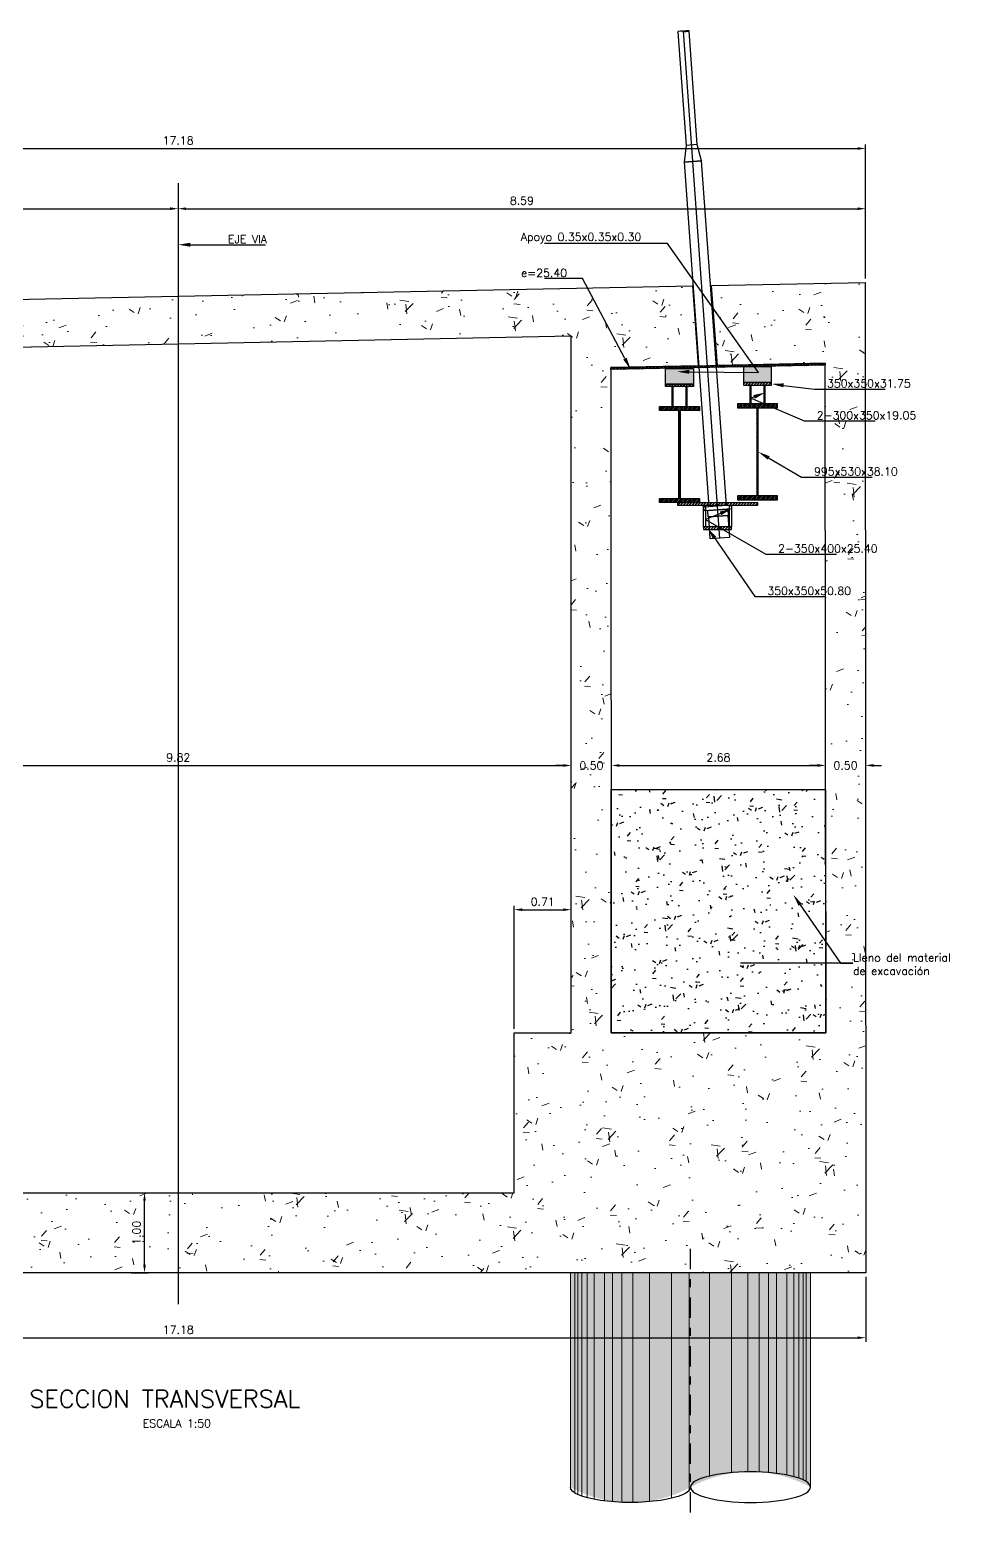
# Model space of a CAD drawing. Header units: metres. Extents: x 1080594 to 1081411, y 976871 to 977162.
# Drawn here: x 1080670.43 to 1080682.11, y 977112.1 to 977130.63 of the extents above; entities that cross this region are included whole.
import ezdxf
from ezdxf import colors
from ezdxf.entities.mleader import LeaderData, LeaderLine
from ezdxf.math import Vec2, Vec3

# ---------------------------------------------------------------- set-up
doc = ezdxf.new("R2010")
doc.units = ezdxf.units.M
doc.header["$LTSCALE"] = 25.4
doc.linetypes.add('DASHDOT', pattern=[1, 0.5, -0.25, 0, -0.25])
for name, color, linetype, lineweight in [('ANCLAJE', 150, 'Continuous', 25), ('COTA', 1, 'Continuous', 30), ('COTACIM', 20, 'Continuous', 5), ('EJEPILOTE', 145, 'DASHDOT', 30), ('OTROS', 8, 'Continuous', 5), ('PLATINA', 54, 'Continuous', 30), ('SOLIDOREFCONT', 254, 'Continuous', 5)]:
    doc.layers.add(name, color=color, linetype=linetype, lineweight=lineweight)
for name, color, linetype in [('CONTRAPESO', 3, 'Continuous'), ('COT', 1, 'Continuous'), ('DIMCONTRAPESO', 1, 'Continuous'), ('EJECABLES', 203, 'DASHDOT'), ('NEOPRENO', 24, 'Continuous'), ('PERFIL MET', 37, 'Continuous'), ('REGL175', 7, 'Continuous'), ('SOLIDOS', 9, 'Continuous')]:
    doc.layers.add(name, color=color, linetype=linetype)
doc.styles.add('romans', font='romans.shx')
doc.dimstyles.new('Copy 50', dxfattribs={"dimtxt": 0.1, "dimasz": 0.1, "dimexe": 0.05, "dimexo": 0.05, "dimgap": 0.05, "dimtad": 1, "dimzin": 0, "dimdsep": 46, "dimtxsty": 'romans', "dimcen": 0.002, "dimclrd": 1, "dimclre": 1, "dimclrt": 3, "dimaunit": 1, "dimazin": 0, "dimtfac": 1, "dimtix": 1, "dimtofl": 0, "dimtmove": 1, "dimatfit": 3, "dimfxl": 1, "dimtolj": 1, "dimtzin": 0, "dimarcsym": 1})
doc.dimstyles.new('Copy of 50', dxfattribs={"dimscale": 0, "dimtxt": 0.1, "dimasz": 0.1, "dimexe": 0.05, "dimexo": 0.05, "dimgap": 0.05, "dimtad": 1, "dimzin": 0, "dimdsep": 46, "dimtxsty": 'romans', "dimcen": 0.5, "dimclrd": 1, "dimclre": 1, "dimclrt": 3, "dimadec": 0, "dimazin": 0, "dimtfac": 1, "dimtofl": 0, "dimtmove": 2, "dimatfit": 3, "dimfxl": 1, "dimtolj": 1, "dimtzin": 0, "dimarcsym": 0})

# ---------------------------------------------------------------- blocks, each defined once
blk = doc.blocks.new('T')
at = {"layer": 'ANCLAJE'}
for p, q in [((1080682.652636061, 977129.3612785203), (1080682.652636061, 977127.9371516358)), ((1080682.792627363, 977127.9371516358), (1080682.792627363, 977129.3612785203))]:
    blk.add_line(p, q, dxfattribs=at)
for points in [[(1080682.612636062, 977127.7317864553), (1080682.832636062, 977127.7317864553), (1080682.792636062, 977127.9371398049), (1080682.652636061, 977127.9371516358)], [(1080682.612636063, 977123.4187468407), (1080682.832636063, 977123.4187468406), (1080682.832636062, 977127.7317864553), (1080682.612636062, 977127.7317864553)], [(1080682.552113015, 977123.4187468406), (1080682.892113019, 977123.4187534283), (1080682.892113019, 977123.3687534283), (1080682.552113015, 977123.3687468406)], [(1080682.597113017, 977123.3687468405), (1080682.847113013, 977123.3687468406), (1080682.847113013, 977123.2887440774), (1080682.597113017, 977123.2887440774)], [(1080682.602472921, 977123.2887440776), (1080682.842472921, 977123.2887440776), (1080682.842472921, 977123.0137440774), (1080682.602472921, 977123.0137440774)]]:
    blk.add_lwpolyline(points, close=True, dxfattribs=at)
at = {"layer": 'ANCLAJE', "extrusion": (0, 0, -1)}
blk.add_ellipse((1080682.687629506, 977129.3612785203), major_axis=(-0.03499130089767277, 0), ratio=0.2498279888206978, start_param=1.331707858069039e-08, end_param=3.141592640272715, dxfattribs=at)
at = {"layer": 'ANCLAJE'}
blk.add_ellipse((1080682.757642618, 977129.3612785203), major_axis=(0.03499130089767277, 0), ratio=0.2498279888206978, dxfattribs=at)
at = {"layer": 'EJECABLES'}
blk.add_line((1080682.722472921, 977123.0096768405), (1080682.722472921, 977129.3612785205), dxfattribs=at)
blk = doc.blocks.new('*D1013')
at = {"layer": 'Defpoints', "color": 0, "transparency": 16777216}
for p in [(1080667.372866019, 977121.433342106), (1080677.197853839, 977121.4333551098), (1080677.197853839, 977121.4333421057)]:
    blk.add_point(p, dxfattribs=at)
at = {"layer": 'DIMCONTRAPESO', "color": 1, "lineweight": -2, "transparency": 16777216}
for p, q in [((1080667.472866019, 977121.4333421057), (1080677.097853839, 977121.4333421057)), ((1080677.197853839, 977121.3833551097), (1080677.197853839, 977121.3833421057))]:
    blk.add_line(p, q, dxfattribs=at)
at = {"layer": 'DIMCONTRAPESO', "color": 1, "transparency": 16777216}
for points in [[(1080667.472866019, 977121.4500087724), (1080667.472866019, 977121.416675439), (1080667.372866019, 977121.4333421057)], [(1080677.097853839, 977121.4500087724), (1080677.097853839, 977121.416675439), (1080677.197853839, 977121.4333421057)]]:
    blk.add_solid(points, dxfattribs=at)
at = {"layer": 'DIMCONTRAPESO', "color": 3, "transparency": 16777216, "insert": (1080672.285359929, 977121.5333421057), "char_height": 0.1, "attachment_point": 5, "style": 'romans'}
blk.add_mtext('\\A1;9.82', dxfattribs=at)
blk = doc.blocks.new('*D1014')
at = {"layer": 'Defpoints', "color": 0, "transparency": 16777216}
for p in [(1080677.197853839, 977121.4333551098), (1080677.697845829, 977121.4333551095), (1080677.697845829, 977121.1635419909)]:
    blk.add_point(p, dxfattribs=at)
at = {"layer": 'DIMCONTRAPESO', "color": 1, "lineweight": -2, "transparency": 16777216}
for p, q in [((1080677.097853839, 977121.4333551095), (1080676.99785384, 977121.4333551095)), ((1080677.697845829, 977121.213541991), (1080677.697845829, 977121.4833551096)), ((1080677.797845829, 977121.4333551095), (1080677.897845829, 977121.4333551095))]:
    blk.add_line(p, q, dxfattribs=at)
at = {"layer": 'DIMCONTRAPESO', "color": 1, "transparency": 16777216}
for points in [[(1080677.097853839, 977121.4500217763), (1080677.097853839, 977121.4166884428), (1080677.197853839, 977121.4333551095)], [(1080677.797845829, 977121.4500217763), (1080677.797845829, 977121.4166884428), (1080677.697845829, 977121.4333551095)]]:
    blk.add_solid(points, dxfattribs=at)
at = {"layer": 'DIMCONTRAPESO', "color": 3, "transparency": 16777216, "insert": (1080677.447849834, 977121.4333551095), "char_height": 0.1, "attachment_point": 5, "style": 'romans'}
blk.add_mtext('\\A1;0.50', dxfattribs=at)
blk = doc.blocks.new('*D1015')
at = {"layer": 'Defpoints', "color": 0, "transparency": 16777216}
for p in [(1080677.697847924, 977121.4333518636), (1080680.372866017, 977121.433355106), (1080680.372866017, 977121.4333518601)]:
    blk.add_point(p, dxfattribs=at)
at = {"layer": 'DIMCONTRAPESO', "color": 1, "lineweight": -2, "transparency": 16777216}
for p, q in [((1080677.797847925, 977121.4333518601), (1080680.272866017, 977121.4333518601)), ((1080680.372866017, 977121.383355106), (1080680.372866017, 977121.3833518601))]:
    blk.add_line(p, q, dxfattribs=at)
at = {"layer": 'DIMCONTRAPESO', "color": 1, "transparency": 16777216}
for points in [[(1080677.797847925, 977121.4500185269), (1080677.797847925, 977121.4166851934), (1080677.697847924, 977121.4333518601)], [(1080680.272866017, 977121.4500185269), (1080680.272866017, 977121.4166851934), (1080680.372866017, 977121.4333518601)]]:
    blk.add_solid(points, dxfattribs=at)
at = {"layer": 'DIMCONTRAPESO', "color": 3, "transparency": 16777216, "insert": (1080679.035356971, 977121.5333518601), "char_height": 0.1, "attachment_point": 5, "style": 'romans'}
blk.add_mtext('\\A1;2.68', dxfattribs=at)
blk = doc.blocks.new('*D1016')
at = {"layer": 'Defpoints', "color": 0, "transparency": 16777216}
for p in [(1080680.372866017, 977121.433355106), (1080680.872865716, 977121.4341978042), (1080680.872865716, 977121.4341978042)]:
    blk.add_point(p, dxfattribs=at)
at = {"layer": 'DIMCONTRAPESO', "color": 1, "lineweight": -2, "transparency": 16777216}
for p, q in [((1080680.272866017, 977121.4341978042), (1080680.172866017, 977121.4341978042)), ((1080680.372866017, 977121.4833551061), (1080680.372866017, 977121.4841978042)), ((1080680.972865717, 977121.4341978042), (1080681.072865716, 977121.4341978042))]:
    blk.add_line(p, q, dxfattribs=at)
at = {"layer": 'DIMCONTRAPESO', "color": 1, "transparency": 16777216}
for points in [[(1080680.272866017, 977121.4508644709), (1080680.272866017, 977121.4175311375), (1080680.372866017, 977121.4341978042)], [(1080680.972865717, 977121.4508644709), (1080680.972865717, 977121.4175311375), (1080680.872865716, 977121.4341978042)]]:
    blk.add_solid(points, dxfattribs=at)
at = {"layer": 'DIMCONTRAPESO', "color": 3, "transparency": 16777216, "insert": (1080680.622865867, 977121.4341978042), "char_height": 0.1, "attachment_point": 5, "style": 'romans'}
blk.add_mtext('\\A1;0.50', dxfattribs=at)
blk = doc.blocks.new('*D1017')
at = {"layer": 'Defpoints', "color": 0, "transparency": 16777216}
for p in [(1080663.695359929, 977115.0949545965), (1080680.875359929, 977115.0949545966), (1080680.875359929, 977114.2841022451)]:
    blk.add_point(p, dxfattribs=at)
at = {"layer": 'DIMCONTRAPESO', "color": 1, "lineweight": -2, "transparency": 16777216}
for p, q in [((1080663.695359929, 977115.0449545964), (1080663.695359929, 977114.2341022451)), ((1080680.875359929, 977115.0449545966), (1080680.875359929, 977114.2341022451)), ((1080663.795359929, 977114.2841022451), (1080680.775359929, 977114.2841022451))]:
    blk.add_line(p, q, dxfattribs=at)
at = {"layer": 'DIMCONTRAPESO', "color": 1, "transparency": 16777216}
for points in [[(1080663.795359929, 977114.3007689118), (1080663.795359929, 977114.2674355784), (1080663.695359929, 977114.2841022451)], [(1080680.775359929, 977114.3007689118), (1080680.775359929, 977114.2674355784), (1080680.875359929, 977114.2841022451)]]:
    blk.add_solid(points, dxfattribs=at)
at = {"layer": 'DIMCONTRAPESO', "color": 3, "transparency": 16777216, "insert": (1080672.285359929, 977114.3841022451), "char_height": 0.1, "attachment_point": 5, "style": 'romans'}
blk.add_mtext('\\A1;17.18', dxfattribs=at)
blk = doc.blocks.new('*D1020')
at = {"layer": 'Defpoints', "color": 0, "transparency": 16777216}
for p in [(1080680.873997313, 977129.1412648403), (1080680.873997313, 977127.4683873439), (1080663.693906547, 977127.1249255288)]:
    blk.add_point(p, dxfattribs=at)
at = {"layer": 'DIMCONTRAPESO', "color": 1, "lineweight": -2, "transparency": 16777216}
for p, q in [((1080663.693906547, 977127.1749255288), (1080663.693906547, 977129.1912648403)), ((1080680.873997313, 977127.518387344), (1080680.873997313, 977129.1912648403)), ((1080663.793906547, 977129.1412648403), (1080680.773997313, 977129.1412648403))]:
    blk.add_line(p, q, dxfattribs=at)
at = {"layer": 'DIMCONTRAPESO', "color": 1, "transparency": 16777216}
for points in [[(1080663.793906547, 977129.157931507), (1080663.793906547, 977129.1245981735), (1080663.693906547, 977129.1412648403)], [(1080680.773997313, 977129.157931507), (1080680.773997313, 977129.1245981735), (1080680.873997313, 977129.1412648403)]]:
    blk.add_solid(points, dxfattribs=at)
at = {"layer": 'DIMCONTRAPESO', "color": 3, "transparency": 16777216, "insert": (1080672.28395193, 977129.2412648402), "char_height": 0.1, "attachment_point": 5, "style": 'romans'}
blk.add_mtext('\\A1;17.18', dxfattribs=at)
blk = doc.blocks.new('*D1021')
at = {"layer": 'Defpoints', "color": 0, "transparency": 16777216}
for p in [(1080672.283906547, 977128.3892293394), (1080672.283906547, 977128.3892293394), (1080663.693906547, 977127.1249255288)]:
    blk.add_point(p, dxfattribs=at)
at = {"layer": 'DIMCONTRAPESO', "color": 1, "lineweight": -2, "transparency": 16777216}
for p, q in [((1080663.693906547, 977127.1749255288), (1080663.693906547, 977128.4392293395)), ((1080663.793906547, 977128.3892293394), (1080672.183906547, 977128.3892293394))]:
    blk.add_line(p, q, dxfattribs=at)
at = {"layer": 'DIMCONTRAPESO', "color": 1, "transparency": 16777216}
for points in [[(1080663.793906547, 977128.4058960062), (1080663.793906547, 977128.3725626727), (1080663.693906547, 977128.3892293394)], [(1080672.183906547, 977128.4058960062), (1080672.183906547, 977128.3725626727), (1080672.283906547, 977128.3892293394)]]:
    blk.add_solid(points, dxfattribs=at)
at = {"layer": 'DIMCONTRAPESO', "color": 3, "transparency": 16777216, "insert": (1080667.988906547, 977128.4892293394), "char_height": 0.1, "attachment_point": 5, "style": 'romans'}
blk.add_mtext('\\A1;8.59', dxfattribs=at)
blk = doc.blocks.new('*D1022')
at = {"layer": 'Defpoints', "color": 0, "transparency": 16777216}
for p in [(1080672.283906547, 977128.3892293394), (1080680.873997313, 977128.3892293394), (1080680.873997313, 977127.4683873439)]:
    blk.add_point(p, dxfattribs=at)
at = {"layer": 'DIMCONTRAPESO', "color": 1, "lineweight": -2, "transparency": 16777216}
for p, q in [((1080680.873997313, 977127.518387344), (1080680.873997313, 977128.4392293395)), ((1080672.383906547, 977128.3892293394), (1080680.773997313, 977128.3892293394))]:
    blk.add_line(p, q, dxfattribs=at)
at = {"layer": 'DIMCONTRAPESO', "color": 1, "transparency": 16777216}
for points in [[(1080672.383906547, 977128.4058960062), (1080672.383906547, 977128.3725626727), (1080672.283906547, 977128.3892293394)], [(1080680.773997313, 977128.4058960062), (1080680.773997313, 977128.3725626727), (1080680.873997313, 977128.3892293394)]]:
    blk.add_solid(points, dxfattribs=at)
at = {"layer": 'DIMCONTRAPESO', "color": 3, "transparency": 16777216, "insert": (1080676.57895193, 977128.4892293394), "char_height": 0.1, "attachment_point": 5, "style": 'romans'}
blk.add_mtext('\\A1;8.59', dxfattribs=at)
blk = doc.blocks.new('PILOTE')
h = blk.add_hatch(color=256)
h.dxf.hatch_style = 1
h.set_gradient(color1=(51, 51, 51), color2=(173, 173, 173), tint=1, name='INVCYLINDER')
edge = h.paths.add_edge_path()
edge.add_line((1080656.416834545, 977060.1590362525), (1080656.416834545, 977062.8369320101))
edge.add_line((1080656.416834545, 977062.8369320101), (1080659.417876804, 977062.8369320101))
edge.add_line((1080659.417876804, 977062.8369320101), (1080659.417876804, 977060.1590362525))
edge.add_arc((1080658.66761624, 977061.5370580803), 1.569023604932751, 241.43402734232131, 298.56597265767874, ccw=False)
edge.add_arc((1080657.16709511, 977058.7797854457), 1.570103086822714, 61.45547212311708, 118.5445278768829)
at = {"layer": 'COT'}
blk.add_ellipse((1080657.16709511, 977060.1590362525), major_axis=(0.7502605647517244, 0), ratio=0.2543813295763042, dxfattribs=at)
blk.add_ellipse((1080658.66761624, 977060.1590362525), major_axis=(0.7502605647517244, 0), ratio=0.2543813295763042, start_param=3.141592653589792, end_param=6.283185307179586, dxfattribs=at)
at = {"layer": 'EJEPILOTE', "ltscale": 0.02}
blk.add_line((1080657.918716831, 977059.8447110992), (1080657.918716831, 977063.1356790137), dxfattribs=at)
at = {"layer": 'OTROS'}
for p, q in [((1080656.472292364, 977062.8369320101), (1080656.472292364, 977060.2310491129)), ((1080656.510527515, 977062.8369320101), (1080656.510527515, 977060.2513910077)), ((1080656.561507698, 977062.8369320101), (1080656.561507698, 977060.2717001326)), ((1080656.625232968, 977062.8369320101), (1080656.625232968, 977060.2910394119)), ((1080656.714448302, 977062.8369320101), (1080656.714448302, 977060.3112408698)), ((1080656.841898815, 977062.8369320101), (1080656.841898815, 977060.3310285627)), ((1080656.943859208, 977062.8369320101), (1080656.943859208, 977060.3412444418)), ((1080657.058564661, 977062.8369320101), (1080657.058564661, 977060.3478811213)), ((1080657.198760206, 977062.8369320101), (1080657.198760206, 977060.3497184741)), ((1080657.405764051, 977062.8369320101), (1080657.405764051, 977060.3399741807)), ((1080657.679471079, 977062.8369320101), (1080657.679471079, 977060.2984506316)), ((1080657.932716831, 977062.8369320101), (1080657.932716831, 977060.1206139127)), ((1080658.155240271, 977062.8369320101), (1080658.155240271, 977060.0266473495)), ((1080658.428947299, 977062.8369320101), (1080658.428947299, 977059.9780983244)), ((1080658.635951144, 977062.8369320101), (1080658.635951144, 977059.968354031)), ((1080658.776146688, 977062.8369320101), (1080658.776146688, 977059.9701913837)), ((1080658.890852141, 977062.8369320101), (1080658.890852141, 977059.9768280633)), ((1080658.992812535, 977062.8369320101), (1080658.992812535, 977059.9870439423)), ((1080659.120263048, 977062.8369320101), (1080659.120263048, 977060.0068316353)), ((1080659.209478382, 977062.8369320101), (1080659.209478382, 977060.0266473495)), ((1080659.273203652, 977062.8369320101), (1080659.273203652, 977060.0463723725)), ((1080659.324183835, 977062.8369320101), (1080659.324183835, 977060.0666814975)), ((1080659.362418986, 977062.8369320101), (1080659.362418986, 977060.0870233923)), ((1080656.625232968, 977060.0270330932), (1080656.625232968, 977060.0266473495))]:
    blk.add_line(p, q, dxfattribs=at)
blk.add_lwpolyline([(1080656.416834545, 977060.1590362525), (1080656.416834545, 977062.8369320101), (1080659.417876804, 977062.8369320101), (1080659.417876804, 977060.1590362525)], dxfattribs=at)
blk = doc.blocks.new('*D1025')
at = {"layer": 'Defpoints', "color": 0, "transparency": 16777216}
for p in [(1080671.7362199, 977116.094954597), (1080671.863651927, 977116.094954597), (1080671.648420491, 977115.0949545971)]:
    blk.add_point(p, dxfattribs=at)
at = {"layer": 'DIMCONTRAPESO', "color": 1, "lineweight": -2, "transparency": 16777216}
for p, q in [((1080671.7862199, 977116.094954597), (1080671.913651927, 977116.094954597)), ((1080671.863651927, 977115.194954597), (1080671.863651927, 977115.994954597)), ((1080671.698420491, 977115.0949545971), (1080671.913651927, 977115.0949545971))]:
    blk.add_line(p, q, dxfattribs=at)
at = {"layer": 'DIMCONTRAPESO', "color": 1, "transparency": 16777216}
for points in [[(1080671.84698526, 977115.994954597), (1080671.880318593, 977115.994954597), (1080671.863651927, 977116.094954597)], [(1080671.84698526, 977115.194954597), (1080671.880318593, 977115.194954597), (1080671.863651927, 977115.0949545971)]]:
    blk.add_solid(points, dxfattribs=at)
at = {"layer": 'DIMCONTRAPESO', "color": 3, "transparency": 16777216, "insert": (1080671.763651927, 977115.5949545965), "char_height": 0.1, "attachment_point": 5, "rotation": 90, "style": 'romans'}
blk.add_mtext('\\A1;1.00', dxfattribs=at)
blk = doc.blocks.new('*D1026')
at = {"layer": 'COTA', "color": 1, "lineweight": -2, "transparency": 16777216}
for p, q in [((1080676.483180739, 977118.1449870022), (1080676.483180739, 977119.6817029678)), ((1080676.58318074, 977119.6317029678), (1080677.095276402, 977119.6317029678)), ((1080677.195276402, 977118.1449870022), (1080677.195276402, 977119.6817029678))]:
    blk.add_line(p, q, dxfattribs=at)
at = {"layer": 'COTA', "color": 1, "transparency": 16777216}
for points in [[(1080676.58318074, 977119.6483696345), (1080676.58318074, 977119.6150363011), (1080676.483180739, 977119.6317029678)], [(1080677.095276402, 977119.6483696345), (1080677.095276402, 977119.6150363011), (1080677.195276402, 977119.6317029678)]]:
    blk.add_solid(points, dxfattribs=at)
at = {"layer": 'Defpoints', "color": 0, "transparency": 16777216}
for p in [(1080677.195276402, 977119.6317029678), (1080676.483180739, 977118.0949870022), (1080677.195276402, 977118.0949870022)]:
    blk.add_point(p, dxfattribs=at)
at = {"layer": 'COTA', "color": 3, "transparency": 16777216, "insert": (1080676.839228571, 977119.7317029678), "char_height": 0.1, "attachment_point": 5, "style": 'romans'}
blk.add_mtext('\\A1;0.71', dxfattribs=at)

msp = doc.modelspace()

# ---------------------------------------------------------------- hatches: boundary and pattern name
at = {"layer": 'NEOPRENO', "transparency": 33554495}
h = msp.add_hatch(color=256, dxfattribs=at)
h.dxf.hatch_style = 1
h.paths.add_polyline_path([(1080679.697900307, 977126.4124054268), (1080679.347900307, 977126.4124054268), (1080679.347900307, 977126.2174182093), (1080679.697900307, 977126.2174182093)])
h = msp.add_hatch(color=256, dxfattribs=at)
h.dxf.hatch_style = 1
h.paths.add_polyline_path([(1080678.372847895, 977126.3929043786), (1080678.722847895, 977126.3929043786), (1080678.722847895, 977126.1979171609), (1080678.372847895, 977126.1979171609)])
at = {"layer": 'PERFIL MET'}
h = msp.add_hatch(dxfattribs=at)
h.set_pattern_fill('ANSI31', color=256, scale=0.005)
h.set_pattern_definition([(45, (-0.00172028411179781, 0.8179077986860648), (-0.01122532015133644, 0.01122532015133644), [])])
h.paths.add_polyline_path([(1080677.689766166, 977126.4046427411), (1080680.368747149, 977126.4582223607), (1080680.368746992, 977126.4328223605), (1080677.689766009, 977126.3792427409)])
h = msp.add_hatch(dxfattribs=at)
h.set_pattern_fill('ANSI31', color=256, scale=0.005)
h.set_pattern_definition([(45, (-3.310547067783773, 0.07786240102723241), (-0.01122532015133644, 0.01122532015133644), [])])
h.paths.add_polyline_path([(1080678.557372894, 977125.8669010181), (1080678.557372894, 977124.768501018), (1080678.797847894, 977124.768501018), (1080678.797847894, 977124.7177010181), (1080678.297847894, 977124.7177010181), (1080678.297847894, 977124.768501018), (1080678.538322894, 977124.768501018), (1080678.538322894, 977125.8669010181), (1080678.297847894, 977125.8669010181), (1080678.297847894, 977125.917701018), (1080678.797847894, 977125.917701018), (1080678.797847894, 977125.8669010181)])
h = msp.add_hatch(dxfattribs=at)
h.set_pattern_fill('ANSI31', color=256, scale=0.005)
h.set_pattern_definition([(45, (-3.310506830457598, 0.1118606383679435), (-0.01122532015133644, 0.01122532015133644), [])])
h.paths.add_polyline_path([(1080679.513375309, 977125.9008992554), (1080679.513375309, 977124.8024992554), (1080679.272900309, 977124.8024992554), (1080679.272900309, 977124.7516992554), (1080679.772900309, 977124.7516992554), (1080679.772900309, 977124.8024992554), (1080679.532425309, 977124.8024992554), (1080679.532425309, 977125.9008992554), (1080679.772900309, 977125.9008992554), (1080679.772900309, 977125.9516992554), (1080679.272900309, 977125.9516992554), (1080679.272900309, 977125.9008992554)])
at = {"layer": 'PLATINA'}
h = msp.add_hatch(dxfattribs=at)
h.set_pattern_fill('ANSI31', color=256, scale=0.008)
h.set_pattern_definition([(45, (0.1703011472709477, 0.8298748515080661), (-0.0179605122421383, 0.01796051224213831), [])])
h.paths.add_polyline_path([(1080679.697900309, 977126.2174182092), (1080679.347900309, 977126.2174182092), (1080679.347900308, 977126.1858892804), (1080679.697900308, 977126.1858892804)])
h = msp.add_hatch(dxfattribs=at)
h.set_pattern_fill('ANSI31', color=256, scale=0.008)
h.set_pattern_definition([(45, (0.1702609092462808, 0.8076018178835511), (-0.0179605122421383, 0.01796051224213831), [])])
h.paths.add_polyline_path([(1080678.372847894, 977126.1979171608), (1080678.722847894, 977126.1979171608), (1080678.722847895, 977126.166167161), (1080678.372847895, 977126.166167161)])
at = {"layer": 'PLATINA', "transparency": 33554531}
h = msp.add_hatch(dxfattribs=at)
h.set_pattern_fill('ANGLE', color=252)
h.set_pattern_definition([(0, (-1.627689243992791, 0.4998858707258478), (0, 6.985), [5.08, -1.905]), (90, (-1.627689243992791, 0.4998858707258478), (-6.985, 4.277078946022131e-16), [5.08, -1.905])])
h.paths.add_polyline_path([(1080678.467384928, 977125.8728289816), (1080678.448334928, 977125.8728289816), (1080678.448334928, 977125.6243628425), (1080678.467384928, 977125.6243628425)])
h = msp.add_hatch(dxfattribs=at)
h.set_pattern_fill('ANGLE', color=252)
h.set_pattern_definition([(0, (-0.7292642339598387, 0.4997664532857016), (0, 6.985), [5.08, -1.905]), (90, (-0.7292642339598387, 0.4997664532857016), (-6.985, 4.277078946022131e-16), [5.08, -1.905])])
h.paths.add_polyline_path([(1080678.467384928, 977125.8728289816), (1080678.448334928, 977125.8728289816), (1080678.448334928, 977125.6243628425), (1080678.467384928, 977125.6243628425)])
h = msp.add_hatch(dxfattribs=at)
h.set_pattern_fill('ANGLE', color=252)
h.set_pattern_definition([(0, (-1.783639241941273, 0.4998858668841422), (0, 6.985), [5.08, -1.905]), (90, (-1.783639241941273, 0.4998858668841422), (-6.985, 4.277078946022131e-16), [5.08, -1.905])])
h.paths.add_polyline_path([(1080678.642384928, 977125.8728289778), (1080678.623334928, 977125.8728289778), (1080678.623334928, 977125.6243628387), (1080678.642384928, 977125.6243628387)])
h = msp.add_hatch(dxfattribs=at)
h.set_pattern_fill('ANGLE', color=252)
h.set_pattern_definition([(0, (-0.8852142319083214, 0.499766449443996), (0, 6.985), [5.08, -1.905]), (90, (-0.8852142319083214, 0.499766449443996), (-6.985, 4.277078946022131e-16), [5.08, -1.905])])
h.paths.add_polyline_path([(1080678.642384928, 977125.8728289778), (1080678.623334928, 977125.8728289778), (1080678.623334928, 977125.6243628387), (1080678.642384928, 977125.6243628387)])
h = msp.add_hatch(dxfattribs=at)
h.set_pattern_fill('ANGLE', color=252)
h.set_pattern_definition([(0, (-0.6526770684868097, 0.5145024725934491), (0, 6.985), [5.08, -1.905]), (90, (-0.6526770684868097, 0.5145024725934491), (-6.985, 4.277078946022131e-16), [5.08, -1.905])])
h.paths.add_polyline_path([(1080679.442397104, 977125.8730500528), (1080679.423347104, 977125.8730500528), (1080679.423347104, 977125.6389794444), (1080679.442397104, 977125.6389794444)])
h = msp.add_hatch(dxfattribs=at)
h.set_pattern_fill('ANGLE', color=252)
h.set_pattern_definition([(0, (0.2457479415461421, 0.5143830551533028), (0, 6.985), [5.08, -1.905]), (90, (0.2457479415461421, 0.5143830551533028), (-6.985, 4.277078946022131e-16), [5.08, -1.905])])
h.paths.add_polyline_path([(1080679.442397104, 977125.8730500528), (1080679.423347104, 977125.8730500528), (1080679.423347104, 977125.6389794444), (1080679.442397104, 977125.6389794444)])
h = msp.add_hatch(dxfattribs=at)
h.set_pattern_fill('ANGLE', color=252)
h.set_pattern_definition([(0, (-0.8086270664352924, 0.5145024687517434), (0, 6.985), [5.08, -1.905]), (90, (-0.8086270664352924, 0.5145024687517434), (-6.985, 4.277078946022131e-16), [5.08, -1.905])])
h.paths.add_polyline_path([(1080679.617397103, 977125.873050049), (1080679.598347103, 977125.873050049), (1080679.598347103, 977125.6389794406), (1080679.617397103, 977125.6389794406)])
h = msp.add_hatch(dxfattribs=at)
h.set_pattern_fill('ANGLE', color=252)
h.set_pattern_definition([(0, (0.08979794359765947, 0.5143830513115972), (0, 6.985), [5.08, -1.905]), (90, (0.08979794359765947, 0.5143830513115972), (-6.985, 4.277078946022131e-16), [5.08, -1.905])])
h.paths.add_polyline_path([(1080679.617397103, 977125.873050049), (1080679.598347103, 977125.873050049), (1080679.598347103, 977125.6389794406), (1080679.617397103, 977125.6389794406)])
at = {"layer": 'PLATINA'}
h = msp.add_hatch(dxfattribs=at)
h.set_pattern_fill('ANSI31', color=256, scale=0.008)
h.set_pattern_definition([(45, (-0.002163155470043421, 0.7933434615842998), (-0.0179605122421383, 0.01796051224213831), [])])
h.paths.add_polyline_path([(1080678.527508977, 977124.7177010181), (1080679.521467423, 977124.7177010181), (1080679.521467423, 977124.6796010181), (1080678.527508977, 977124.6796010181)])
h = msp.add_hatch(dxfattribs=at)
h.set_pattern_fill('ANSI31', color=256, scale=0.008)
h.set_pattern_definition([(45, (-0.009840873535722494, 0.7547486477997154), (-0.0179605122421383, 0.01796051224213831), [])])
h.paths.add_polyline_path([(1080678.849436334, 977124.3828544912), (1080679.199436334, 977124.3828544912), (1080679.199436334, 977124.4168917655), (1080678.849436334, 977124.4168917655)])
at = {"layer": 'PLATINA', "transparency": 33554531}
h = msp.add_hatch(dxfattribs=at)
h.set_pattern_fill('ANGLE', color=252)
h.set_pattern_definition([(0, (-0.001411191653460264, 0.4759010002017021), (0, 6.985), [5.08, -1.905]), (90, (-0.001411191653460264, 0.4759010002017021), (-6.985, 4.277078946022131e-16), [5.08, -1.905])])
h.paths.add_polyline_path([(1080678.857866016, 977124.4007533703), (1080678.883266016, 977124.4007533703), (1080678.883266016, 977124.138044118), (1080678.857866016, 977124.138044118)])
h.paths.add_polyline_path([(1080679.182466016, 977124.4007533703), (1080679.207866016, 977124.4007533703), (1080679.207866016, 977124.138044118), (1080679.182465792, 977124.138044118)])
at = {"layer": 'SOLIDOREFCONT', "true_color": 0x5b5b5b, "transparency": 33554546}
h = msp.add_hatch(dxfattribs=at)
h.set_pattern_fill('AR-CONC', color=251, scale=0.005)
h.set_pattern_definition([(49.99999999999999, (-190.717493385775, 52.33461482450366), (0.91092334498002, -0.07969542769451543), [0.09525, -1.04775]), (355, (-190.717493385775, 52.33461482450366), (-0.1762171071248467, 0.9552842261951757), [0.0762, -0.83820292085]), (100.4514447, (-190.6415833507199, 52.32797355705407), (0.7347062354517664, 0.8755887595609755), [0.08095004399999998, -0.8904512229999998]), (46.18420000000002, (-190.717493385775, 52.58861482446082), (1.35539520446065, -0.2102116396636357), [0.1428749999999998, -1.571624999999998]), (96.63555760999992, (-190.6045438856818, 52.57109732448589), (1.187020670257515, 1.237130622988608), [0.1214251157, -1.3356780408]), (351.1841511700001, (-190.717493385775, 52.58861482446082), (1.187020670324885, 1.237130622927663), [0.11429983535, -1.2572986596]), (21, (-190.59049338568, 52.52511482452974), (0.7580719563456624, -0.5113259909354381), [0.09525, -1.04775]), (326.0000000000001, (-190.59049338568, 52.52511482452974), (0.3090101417382354, 0.9209398306115963), [0.0762, -0.8382]), (71.45144499999999, (-190.5273207228165, 52.48250432498753), (1.067082096393581, 0.4096138444295262), [0.08095004400000001, -0.8904496879999999]), (37.50000000000001, (-190.717493385775, 52.33461482450366), (0.01544301625295908, 0.4227751943657655), [0, -0.82804, 0, -0.8509000000000001, 0, -0.8413750000000001]), (7.499999999999999, (-190.717493385775, 52.33461482450366), (0.3340983125515287, 0.5009028740905975), [0, -0.48514, 0, -0.80899, 0, -0.320675]), (327.5, (-191.0007033857983, 52.33461482450366), (0.677952975834357, -0.02864371996336722), [0, -0.3175, 0, -0.9906, 0, -1.31445]), (317.5, (-191.1277033856604, 52.33461482450366), (0.7406459069300902, 0.1271324551666652), [0, -0.41275, 0, -0.65786, 0, -0.93345])])
h.paths.add_polyline_path([(1080665.610736013, 977127.163262118), (1080663.695359929, 977127.1249545964), (1080663.695359929, 977115.0949545965), (1080680.875359929, 977115.0949545966), (1080680.868490677, 977127.4684172112), (1080678.94951579, 977127.4300377135), (1080679.021328469, 977126.4312739872), (1080680.368747149, 977126.4582223607), (1080680.375307354, 977118.0949545965), (1080677.695359929, 977118.0949545966), (1080677.689766166, 977126.4046427411), (1080678.78105441, 977126.426468506), (1080678.709241731, 977127.4252322323), (1080665.851702111, 977127.16808144), (1080665.779682597, 977126.1664410697), (1080666.87414499, 977126.1883303176), (1080666.875307354, 977118.0949545965), (1080664.195359929, 977118.0949545966), (1080664.195164007, 977126.1347506979), (1080665.538716499, 977126.1616217478)])
h.paths.add_polyline_path([(1080667.373890917, 977126.5984052281), (1080677.19524545, 977126.7948323188), (1080677.195276402, 977118.0949545965), (1080676.483998773, 977118.0949545965), (1080676.483998773, 977116.0935430151), (1080668.086721085, 977116.0935430151), (1080668.086721085, 977118.0949545965), (1080667.374625423, 977118.0949545965)], flags=16)
at = {"layer": 'SOLIDOS'}
h = msp.add_hatch(dxfattribs=at)
h.set_pattern_fill('AR-CONC', color=252, scale=0.003)
h.set_pattern_definition([(49.99999999999999, (-190.717493385775, 52.33461482450366), (0.546554006988012, -0.04781725661670926), [0.05715000000000001, -0.62865]), (355, (-190.717493385775, 52.33461482450366), (-0.105730264274908, 0.5731705357171054), [0.04572, -0.50292175251]), (100.4514447, (-190.6719473646954, 52.33063006401062), (0.4408237412710598, 0.5253532557365853), [0.04857002639999999, -0.5342707337999998]), (46.18420000000002, (-190.717493385775, 52.48701482452452), (0.8132371226763897, -0.1261269837981814), [0.0857249999999999, -0.9429749999999992]), (96.63555760999992, (-190.6497236858122, 52.47650432446972), (0.712212402154509, 0.7422783737931646), [0.07285506942, -0.80140682448]), (351.1841511700001, (-190.717493385775, 52.48701482452452), (0.7122124021949311, 0.742278373756598), [0.06857990121, -0.75437919576]), (21, (-190.6412933857646, 52.44891482451931), (0.4548431738073975, -0.3067955945612628), [0.05715000000000001, -0.62865]), (326.0000000000001, (-190.6412933857646, 52.44891482451931), (0.1854060850429412, 0.5525638983669579), [0.04572, -0.5029199999999999]), (71.45144499999999, (-190.6033897879533, 52.42334852484055), (0.6402492578361485, 0.2457683066577157), [0.04857002640000001, -0.5342698128]), (37.50000000000001, (-190.717493385775, 52.33461482450366), (0.00926580975177545, 0.2536651166194593), [0, -0.496824, 0, -0.51054, 0, -0.5048250000000001]), (7.499999999999999, (-190.717493385775, 52.33461482450366), (0.2004589875309172, 0.3005417244543586), [0, -0.291084, 0, -0.485394, 0, -0.192405]), (327.5, (-190.8874193858355, 52.33461482450366), (0.4067717855006142, -0.01718623197802033), [0, -0.1905, 0, -0.59436, 0, -0.78867]), (317.5, (-190.963619385846, 52.33461482450366), (0.4443875441580541, 0.07627947309999909), [0, -0.24765, 0, -0.394716, 0, -0.56007])])
h.paths.add_polyline_path([(1080680.372866017, 977121.135148186), (1080677.693332437, 977121.1351481853), (1080677.695359916, 977118.0949737158), (1080680.375307353, 977118.0949565116)])

# ---------------------------------------------------------------- linework, layer by layer
at = {"layer": 'CONTRAPESO'}
for points in [[(1080665.779682597, 977126.1664410697), (1080665.851702111, 977127.16808144), (1080678.709241731, 977127.4252322323), (1080678.78105441, 977126.426468506), (1080677.689766166, 977126.4046427411), (1080677.695359929, 977118.0949545966), (1080680.375307354, 977118.0949545965), (1080680.375307354, 977118.0949545965), (1080680.368747149, 977126.4582223607), (1080679.021328469, 977126.4312739872), (1080678.94951579, 977127.4300377135), (1080680.868490677, 977127.4684172112), (1080680.875359929, 977115.0949545966), (1080663.695359929, 977115.0949545965), (1080663.695359929, 977127.1249545964), (1080665.610736013, 977127.163262118), (1080665.538716499, 977126.1616217478), (1080664.195164007, 977126.1347506979), (1080664.195359929, 977118.0949545966), (1080666.875307354, 977118.0949545965), (1080666.875307354, 977118.0949545965), (1080666.87414499, 977126.1883303176)], [(1080677.693332437, 977121.1351481853), (1080680.372866017, 977121.1351492337), (1080680.375307353, 977118.0949565116), (1080677.695359916, 977118.0949737158)]]:
    msp.add_lwpolyline(points, close=True, dxfattribs=at)
msp.add_lwpolyline([(1080676.483998773, 977116.0949545965), (1080676.483998773, 977118.0949545965), (1080677.195276402, 977118.0949545965), (1080677.19524545, 977126.7948323188), (1080667.373890917, 977126.5984052281), (1080667.374625423, 977118.0949545965), (1080668.086721085, 977118.0949545965), (1080668.086721085, 977116.0949545965), (1080676.483998773, 977116.0949545965)], dxfattribs=at)
at = {"layer": 'DIMCONTRAPESO', "color": 2}
msp.add_lwpolyline([(1080672.285359929, 977128.7084629567), (1080672.285359929, 977114.704751453)], dxfattribs=at)
at = {"layer": 'NEOPRENO'}
for points in [[(1080679.697900307, 977126.4124054268), (1080679.347900307, 977126.4124054268), (1080679.347900307, 977126.2174182093), (1080679.697900307, 977126.2174182093)], [(1080678.372847895, 977126.3929043786), (1080678.722847895, 977126.3929043786), (1080678.722847895, 977126.1979171609), (1080678.372847895, 977126.1979171609)]]:
    msp.add_lwpolyline(points, close=True, dxfattribs=at)
at = {"layer": 'PERFIL MET'}
for points in [[(1080677.689766166, 977126.4046427411), (1080680.368747149, 977126.4582223607), (1080680.368746992, 977126.4328223605), (1080677.689766009, 977126.3792427409)], [(1080678.557372894, 977125.8669010181), (1080678.557372894, 977124.768501018), (1080678.797847894, 977124.768501018), (1080678.797847894, 977124.7177010181), (1080678.297847894, 977124.7177010181), (1080678.297847894, 977124.768501018), (1080678.538322894, 977124.768501018), (1080678.538322894, 977125.8669010181), (1080678.297847894, 977125.8669010181), (1080678.297847894, 977125.917701018), (1080678.797847894, 977125.917701018), (1080678.797847894, 977125.8669010181)], [(1080679.513375309, 977125.9008992554), (1080679.513375309, 977124.8024992554), (1080679.272900309, 977124.8024992554), (1080679.272900309, 977124.7516992554), (1080679.772900309, 977124.7516992554), (1080679.772900309, 977124.8024992554), (1080679.532425309, 977124.8024992554), (1080679.532425309, 977125.9008992554), (1080679.772900309, 977125.9008992554), (1080679.772900309, 977125.9516992554), (1080679.272900309, 977125.9516992554), (1080679.272900309, 977125.9008992554)]]:
    msp.add_lwpolyline(points, close=True, dxfattribs=at)
at = {"layer": 'PLATINA'}
for points in [[(1080679.697900309, 977126.2174182092), (1080679.347900309, 977126.2174182092), (1080679.347900308, 977126.1858892804), (1080679.697900308, 977126.1858892804)], [(1080678.372847894, 977126.1979171608), (1080678.722847894, 977126.1979171608), (1080678.722847895, 977126.166167161), (1080678.372847895, 977126.166167161)], [(1080678.527508977, 977124.7177010181), (1080679.521467423, 977124.7177010181), (1080679.521467423, 977124.6796010181), (1080678.527508977, 977124.6796010181)], [(1080678.849436334, 977124.3828544912), (1080679.199436334, 977124.3828544912), (1080679.199436334, 977124.4168917655), (1080678.849436334, 977124.4168917655)]]:
    msp.add_lwpolyline(points, close=True, dxfattribs=at)
at = {"layer": 'PLATINA', "color": 252, "transparency": 33554531}
for points in [[(1080678.469872895, 977126.166167161), (1080678.450822895, 977126.166167161), (1080678.450822895, 977125.9177010219), (1080678.469872895, 977125.9177010219)], [(1080678.644872895, 977126.1661671571), (1080678.625822895, 977126.1661671571), (1080678.625822895, 977125.917701018), (1080678.644872895, 977125.917701018)], [(1080679.444925308, 977126.1858892804), (1080679.425875308, 977126.1858892804), (1080679.425875308, 977125.951818672), (1080679.444925308, 977125.951818672)], [(1080679.619925308, 977126.1858892766), (1080679.600875308, 977126.1858892766), (1080679.600875308, 977125.9518186682), (1080679.619925308, 977125.9518186682)], [(1080678.849436334, 977124.6796010179), (1080678.874836334, 977124.6796010179), (1080678.874836334, 977124.4168917655), (1080678.849436334, 977124.4168917655)], [(1080679.174036334, 977124.6796010179), (1080679.199436334, 977124.6796010179), (1080679.199436334, 977124.4168917655), (1080679.17403611, 977124.4168917655)]]:
    msp.add_lwpolyline(points, close=True, dxfattribs=at)

# ---------------------------------------------------------------- block references
at = {"layer": 'DIMCONTRAPESO', "color": 2, "rotation": 4.112579051686295}
msp.add_blockref('T', (72854.79254735168, -74985.41153937485), dxfattribs=at)
at = {"layer": 'DIMCONTRAPESO', "xscale": -1}
msp.add_blockref('PILOTE', (2161336.602715604, 52.25802258611657), dxfattribs=at)

# ---------------------------------------------------------------- texts
at = {"layer": 'REGL175', "insert": (1080666.326045143, 977113.6309139112), "char_height": 0.22, "width": 10.86862771931919, "attachment_point": 1, "style": 'romans'}
msp.add_mtext('\\pi4.0986;{\\C0;SECCION TRANSVERSAL\\P\\pi5.51526;\\H0.45455x;\\C3;ESCALA 1:50}', dxfattribs=at)

# ---------------------------------------------------------------- dimensions: what is measured, and where the dimension line sits
at = {"layer": 'COTA', "color": 2}
dim = msp.add_linear_dim(base=(1080677.195276402, 977119.6317029678), p1=(1080676.483180739, 977118.0949870022), p2=(1080677.195276402, 977118.0949870022), dimstyle='Copy 50', dxfattribs=at)
dim.commit()
dim.dimension.update_dxf_attribs({"geometry": '*D1026', "text_midpoint": (1080676.839228571, 977119.7317029678)})
at = {"layer": 'DIMCONTRAPESO', "color": 2}
for base, p1, p2, picture, middle in [((1080680.873997313, 977129.1412648403), (1080663.693906547, 977127.1249255288), (1080680.873997313, 977127.4683873439), '*D1020', (1080672.28395193, 977129.2412648402)), ((1080672.283906547, 977128.3892293394), (1080663.693906547, 977127.1249255288), (1080672.283906547, 977128.3892293394), '*D1021', (1080667.988906547, 977128.4892293394)), ((1080680.873997313, 977128.3892293394), (1080672.283906547, 977128.3892293394), (1080680.873997313, 977127.4683873439), '*D1022', (1080676.57895193, 977128.4892293394)), ((1080677.197853839, 977121.4333421057), (1080667.372866019, 977121.433342106), (1080677.197853839, 977121.4333551098), '*D1013', (1080672.285359929, 977121.5333421057)), ((1080680.372866017, 977121.4333518601), (1080677.697847924, 977121.4333518636), (1080680.372866017, 977121.433355106), '*D1015', (1080679.035356971, 977121.5333518601)), ((1080680.875359929, 977114.2841022451), (1080663.695359929, 977115.0949545965), (1080680.875359929, 977115.0949545966), '*D1017', (1080672.285359929, 977114.3841022451))]:
    dim = msp.add_linear_dim(base=base, p1=p1, p2=p2, dimstyle='Copy of 50', override={"dimscale": 1}, dxfattribs=at)
    dim.commit()
    dim.dimension.update_dxf_attribs({"geometry": picture, "text_midpoint": middle})
for base, p1, p2, picture, middle in [((1080677.697845829, 977121.4333551095), (1080677.197853839, 977121.4333551098), (1080677.697845829, 977121.1635419909), '*D1014', (1080677.447849834, 977121.4333551095)), ((1080680.872865716, 977121.4341978042), (1080680.372866017, 977121.433355106), (1080680.872865716, 977121.4341978042), '*D1016', (1080680.622865867, 977121.4341978042))]:
    dim = msp.add_linear_dim(base=base, p1=p1, p2=p2, dimstyle='Copy of 50', override={"dimscale": 1}, dxfattribs=at)
    dim.commit()
    dim.dimension.update_dxf_attribs({"geometry": picture, "text_midpoint": middle, "dimtype": 160})
dim = msp.add_linear_dim(base=(1080671.863651927, 977116.094954597), p1=(1080671.64842049, 977115.0949545966), p2=(1080671.736219899, 977116.0949545965), angle=90, dimstyle='Copy of 50', override={"dimscale": 1}, dxfattribs=at)
dim.commit()
dim.dimension.update_dxf_attribs({"geometry": '*D1025', "text_midpoint": (1080671.763651927, 977115.5949545965)})

# ---------------------------------------------------------------- leaders
at = {"layer": 'COTACIM'}
ml = msp.add_multileader_mtext('Standard', dxfattribs=at)
ml.set_content('Apoyo 0.35x0.35x0.30', color=3, style='romans')
ml.set_leader_properties(color=256)
ml.build(insert=Vec2(0, 0))
ml.multileader.update_dxf_attribs({"text_left_attachment_type": 6, "text_right_attachment_type": 6, "dogleg_length": 0.1560199508385566, "arrow_head_size": 0.15})
ctx = ml.context
ctx.base_point, ctx.char_height, ctx.arrow_head_size, ctx.landing_gap_size, ctx.plane_origin, ctx.plane_x_axis, ctx.plane_y_axis = Vec3(1080676.566511938, 977127.954573818), 0.1, 0.15, 0, Vec3(1080678.449207465, 977126.5257323211), Vec3(0.999999690249012, -0.0007870844173341851), Vec3(0.0007870844173341851, 0.999999690249012)
ctx.left_attachment, ctx.right_attachment = 6, 6
notes = []
notes.append((ctx, [(0, (1, 1, 0), (1080678.398721797, 977127.9531317138), (-0.999999690249012, 0.0007870844173341854), 0.1560199508385566, [(1, [(1080678.519518557, 977126.3530867576), (1080679.53411784, 977126.3427666433)], 0, [])])]))
ctx.mtext.insert, ctx.mtext.text_direction, ctx.mtext.rotation, ctx.mtext.width, ctx.mtext.flow_direction = Vec3(1080676.566616882, 977128.0879071101), Vec3(0.999999690249012, -0.0007870844173341851), 6.282398222680985, 2.803924242267386, 5
ml = msp.add_multileader_mtext('Standard', dxfattribs=at)
ml.set_content('EJE VIA', color=3, style='romans')
ml.set_leader_properties(color=256)
ml.build(insert=Vec2(0, 0))
ml.multileader.update_dxf_attribs({"text_left_attachment_type": 6, "text_right_attachment_type": 6, "dogleg_length": 0.1560199508385566, "arrow_head_size": 0.15})
ctx = ml.context
ctx.base_point, ctx.char_height, ctx.arrow_head_size, ctx.landing_gap_size, ctx.plane_origin = Vec3(1080672.905574021, 977127.93928647), 0.1, 0.15, 0, Vec3(1080671.954270242, 977127.7831685835)
ctx.left_attachment, ctx.right_attachment = 6, 6
notes.append((ctx, [(0, (1, 1, 0), (1080672.74955407, 977127.93928647), (1, 0), 0.1560199508385566, [(0, [(1080672.285359929, 977127.9390590127)], 0, [])])]))
ctx.mtext.insert, ctx.mtext.width, ctx.mtext.flow_direction = Vec3(1080672.905574021, 977128.05928647), 3.591094247298315, 5
ml = msp.add_multileader_mtext('Standard', dxfattribs=at)
ml.set_content('e=25.40', color=3, style='romans')
ml.set_leader_properties(color=256)
ml.build(insert=Vec2(0, 0))
ml.multileader.update_dxf_attribs({"text_left_attachment_type": 6, "text_right_attachment_type": 6, "dogleg_length": 0.1560199508385566, "arrow_head_size": 0.15})
ctx = ml.context
ctx.base_point, ctx.char_height, ctx.arrow_head_size, ctx.landing_gap_size, ctx.plane_origin = Vec3(1080676.569408015, 977127.5165869368), 0.1, 0.15, 0, Vec3(1080677.553188075, 977125.8998045103)
ctx.left_attachment, ctx.right_attachment = 6, 6
notes.append((ctx, [(1, (1, 1, 0), (1080677.334951775, 977127.5165869368), (-1, 0), 0.1560199508385566, [(0, [(1080677.936734145, 977126.3841821037)], 0, [])])]))
ctx.mtext.insert, ctx.mtext.width, ctx.mtext.flow_direction = Vec3(1080676.569408015, 977127.6365869368), 0.3124047619047619, 5
ml = msp.add_multileader_mtext('Standard', dxfattribs=at)
ml.set_content('350x350x31.75', color=3, style='romans')
ml.set_leader_properties(color=256)
ml.build(insert=Vec2(0, 0))
ml.multileader.update_dxf_attribs({"text_left_attachment_type": 6, "text_right_attachment_type": 6, "dogleg_length": 0.1560199508385566, "arrow_head_size": 0.15})
ctx = ml.context
ctx.base_point, ctx.char_height, ctx.arrow_head_size, ctx.landing_gap_size, ctx.plane_origin = Vec3(1080680.392211111, 977126.136299271), 0.1, 0.15, 0, Vec3(1080679.700747323, 977126.200304498)
ctx.left_attachment, ctx.right_attachment = 6, 6
notes.append((ctx, [(0, (1, 1, 0), (1080680.23619116, 977126.136299271), (1, 0), 0.1560199508385566, [(0, [(1080679.700747323, 977126.200304498)], 0, [])])]))
ctx.mtext.insert, ctx.mtext.width, ctx.mtext.flow_direction = Vec3(1080680.392211111, 977126.256299271), 0.7203981468919665, 5
ml = msp.add_multileader_mtext('Standard', dxfattribs=at)
ml.set_content('2-300x350x19.05', color=3, style='romans')
ml.set_leader_properties(color=256)
ml.build(insert=Vec2(0, 0))
ml.multileader.update_dxf_attribs({"text_left_attachment_type": 6, "text_right_attachment_type": 6, "dogleg_length": 0.1560199508385566, "arrow_head_size": 0.15})
ctx = ml.context
ctx.base_point, ctx.char_height, ctx.arrow_head_size, ctx.landing_gap_size, ctx.plane_origin = Vec3(1080680.264175178, 977125.7374541309), 0.1, 0.15, 0, Vec3(1080679.699951464, 977126.1220728995)
ctx.left_attachment, ctx.right_attachment = 6, 6
notes.append((ctx, [(0, (1, 1, 0), (1080680.108155227, 977125.7374541309), (1, 0), 0.1560199508385566, [(1, [(1080679.619925308, 977126.0930022006), (1080679.444925308, 977126.0233929801)], 0, [])])]))
ctx.mtext.insert, ctx.mtext.width, ctx.mtext.flow_direction = Vec3(1080680.264175178, 977125.8574541309), 0.7203981468919665, 5
ml = msp.add_multileader_mtext('Standard', dxfattribs=at)
ml.set_content('995x530x38.10', color=3, style='romans')
ml.set_leader_properties(color=256)
ml.build(insert=Vec2(0, 0))
ml.multileader.update_dxf_attribs({"text_left_attachment_type": 6, "text_right_attachment_type": 6, "dogleg_length": 0.1560199508385566, "arrow_head_size": 0.15})
ctx = ml.context
ctx.base_point, ctx.char_height, ctx.arrow_head_size, ctx.landing_gap_size, ctx.plane_origin = Vec3(1080680.230207501, 977125.0362225366), 0.1, 0.15, 0, Vec3(1080679.532425309, 977125.3516992554)
ctx.left_attachment, ctx.right_attachment = 6, 6
notes.append((ctx, [(0, (1, 1, 0), (1080680.07418755, 977125.0362225366), (1, 0), 0.1560199508385566, [(0, [(1080679.532425309, 977125.3516992554)], 0, [])])]))
ctx.mtext.insert, ctx.mtext.width, ctx.mtext.flow_direction = Vec3(1080680.230207501, 977125.1562225366), 0.7203981468919665, 5
ml = msp.add_multileader_mtext('Standard', dxfattribs=at)
ml.set_content('2-350x400x25.40', color=3, style='romans')
ml.set_leader_properties(color=256)
ml.build(insert=Vec2(0, 0))
ml.multileader.update_dxf_attribs({"text_left_attachment_type": 6, "text_right_attachment_type": 6, "dogleg_length": 0.1560199508385566, "arrow_head_size": 0.15})
ctx = ml.context
ctx.base_point, ctx.char_height, ctx.arrow_head_size, ctx.landing_gap_size, ctx.plane_origin = Vec3(1080679.781324694, 977124.0732857777), 0.1, 0.15, 0, Vec3(1080679.213698384, 977124.6405607939)
ctx.left_attachment, ctx.right_attachment = 6, 6
notes.append((ctx, [(0, (1, 1, 0), (1080679.625304743, 977124.0732857777), (1, 0), 0.1560199508385566, [(1, [(1080679.199436334, 977124.6405607939), (1080678.874836334, 977124.505641255)], 0, [])])]))
ctx.mtext.insert, ctx.mtext.width, ctx.mtext.flow_direction = Vec3(1080679.781324694, 977124.1932857777), 0.7203981468919665, 5
ml = msp.add_multileader_mtext('Standard', dxfattribs=at)
ml.set_content('350x350x50.80', color=3, style='romans')
ml.set_leader_properties(color=256)
ml.build(insert=Vec2(0, 0))
ml.multileader.update_dxf_attribs({"text_left_attachment_type": 6, "text_right_attachment_type": 6, "dogleg_length": 0.1560199508385566, "arrow_head_size": 0.15})
ctx = ml.context
ctx.base_point, ctx.char_height, ctx.arrow_head_size, ctx.landing_gap_size, ctx.plane_origin = Vec3(1080679.646429269, 977123.5448802374), 0.1, 0.15, 0, Vec3(1080679.311535933, 977124.4246851067)
ctx.left_attachment, ctx.right_attachment = 6, 6
notes.append((ctx, [(0, (1, 1, 0), (1080679.490409318, 977123.5448802374), (1, 0), 0.1560199508385566, [(0, [(1080678.901607985, 977124.3993349437)], 0, [])])]))
ctx.mtext.insert, ctx.mtext.width, ctx.mtext.flow_direction = Vec3(1080679.646429269, 977123.6648802374), 0.7203981468919665, 5
ml = msp.add_multileader_mtext('Standard', dxfattribs=at)
ml.set_content('Lleno del material de excavación', color=3, style='romans')
ml.set_leader_properties(color=256)
ml.build(insert=Vec2(0, 0))
ml.multileader.update_dxf_attribs({"text_left_attachment_type": 6, "text_right_attachment_type": 6, "dogleg_length": 0.1560199508385566, "arrow_head_size": 0.15})
ctx = ml.context
ctx.base_point, ctx.char_height, ctx.arrow_head_size, ctx.landing_gap_size, ctx.plane_origin = Vec3(1080680.716278955, 977118.9626223213), 0.1, 0.15, 0, Vec3(1080680.38138562, 977119.8424271906)
ctx.left_attachment, ctx.right_attachment = 6, 6
notes.append((ctx, [(0, (1, 1, 0), (1080680.560259005, 977118.9626223213), (1, 0), 0.1560199508385566, [(0, [(1080679.971457671, 977119.8170770276)], 0, [])])]))
ctx.mtext.insert, ctx.mtext.width, ctx.mtext.flow_direction = Vec3(1080680.716278955, 977119.0826223213), 1.391742901410908, 5
for ctx, leaders in notes:
    for number, flags, end, landing, length, lines in leaders:
        leader = LeaderData()
        leader.index, (leader.has_last_leader_line, leader.has_dogleg_vector, leader.attachment_direction) = number, flags
        leader.last_leader_point, leader.dogleg_vector, leader.dogleg_length = Vec3(end), Vec3(landing), length
        for number, points, colour, breaks in lines:
            line = LeaderLine()
            line.index, line.vertices, line.color, line.breaks = number, Vec3.list(points), colors.encode_raw_color(colour), breaks
            leader.lines.append(line)
        ctx.leaders.append(leader)

doc.saveas('drawing.dxf')
